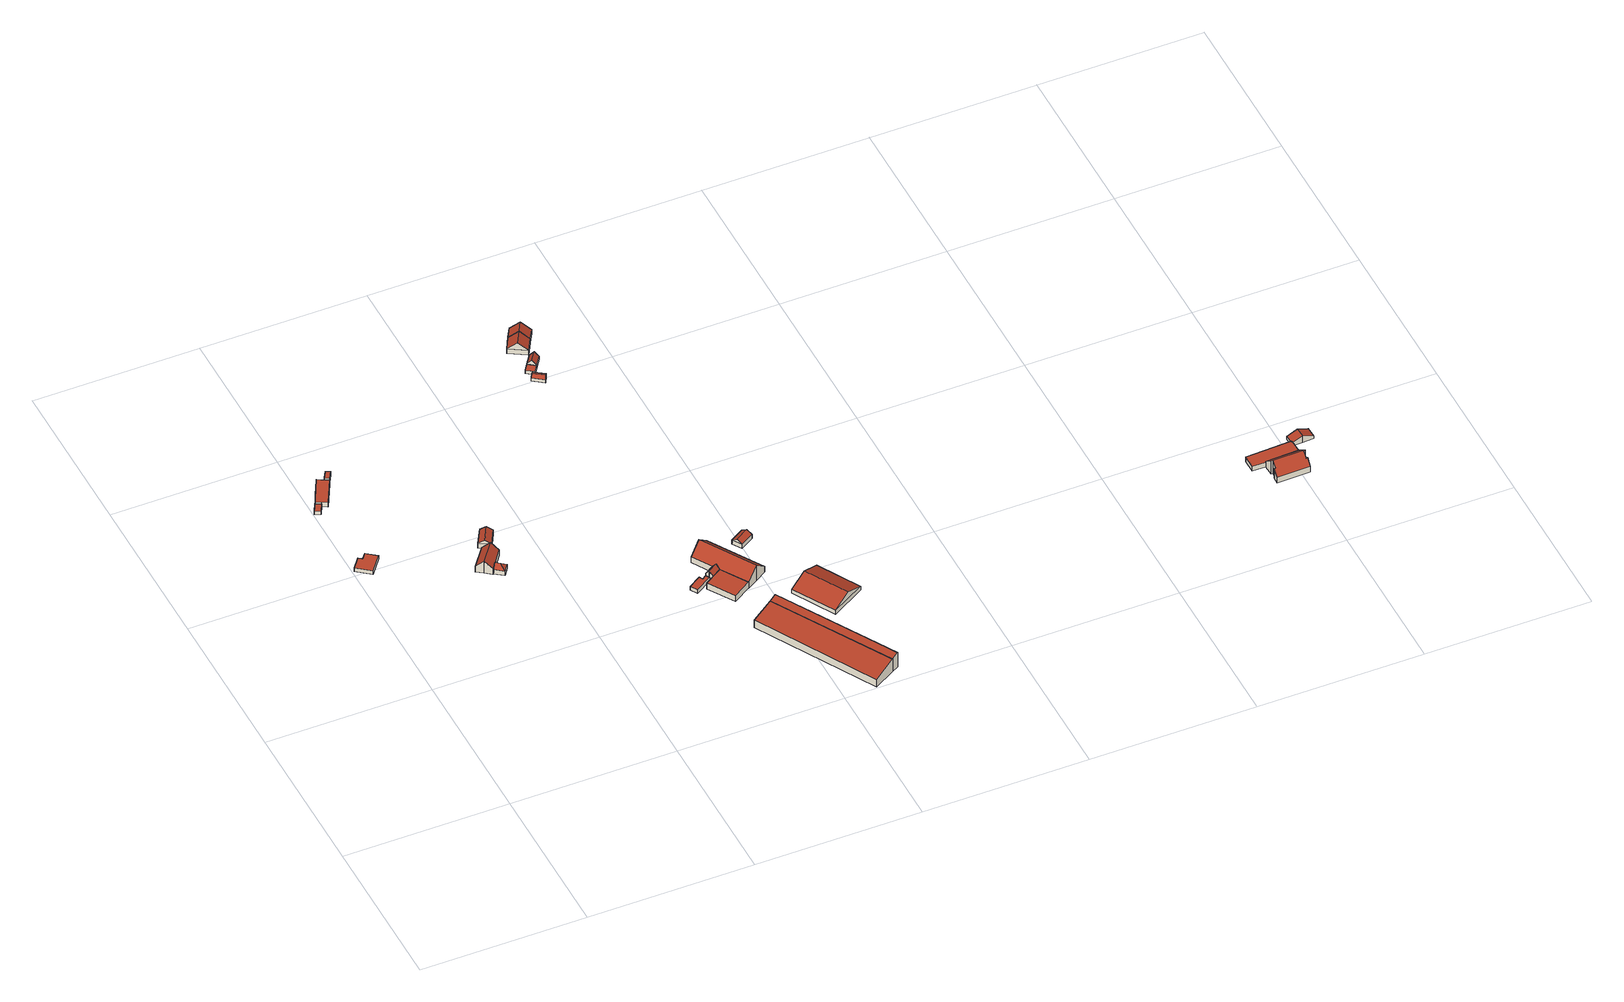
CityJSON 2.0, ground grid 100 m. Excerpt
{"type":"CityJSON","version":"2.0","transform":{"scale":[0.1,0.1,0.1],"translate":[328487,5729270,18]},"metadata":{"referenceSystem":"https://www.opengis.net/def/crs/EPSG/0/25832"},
"CityObjects":{
"building1":{"type":"Building","attributes":{"Geometrietyp2DReferenz":"3000","Gemeindeschluessel":"05170048","function":"31001_2463","roofType":"1000","measuredHeight":2.63},"address":[{"country":"Germany","locality":"Wesel","thoroughfareNumber":"16","thoroughfareName":"Schüttwich"}],"geometry":[{"type":"Solid","lod":"2","boundaries":[[[[0,1,2,3]],[[4,5,1,0]],[[6,7,5,4]],[[8,9,7,6]],[[10,11,9,8]],[[3,2,11,10]],[[8,6,4,0,3,10]],[[1,5,7,9,11,2]]]],"semantics":{"surfaces":[{"type":"WallSurface"},{"type":"RoofSurface"},{"type":"GroundSurface"}],"values":[[0,0,0,0,0,0,1,2]]}}]},
"building2":{"type":"Building","attributes":{"Gemeindeschluessel":"05170048","Geometrietyp2DReferenz":"3000","function":"31001_2720"},"address":[{"country":"Germany","locality":"Wesel","thoroughfareNumber":"14","thoroughfareName":"Schüttwich"}],"children":["building2-1","building2-2"]},
"building2-1":{"type":"BuildingPart","attributes":{"roofType":"1000","measuredHeight":3.36},"parents":["building2"],"geometry":[{"type":"MultiSurface","lod":"2","boundaries":[[[12,13,14,15]],[[16,17,13,12]],[[18,19,17,16]],[[20,21,19,18]],[[22,23,21,20]],[[24,25,23,22]],[[26,27,25,24]],[[22,20,18,16,12,15,26,24]],[[14,13,17,19,21,23,25,27]],[[26,15,28,29]],[[14,27,29,28]]],"semantics":{"surfaces":[{"type":"WallSurface"},{"type":"RoofSurface"},{"type":"GroundSurface"},{"type":"ClosureSurface"}],"values":[0,0,0,0,0,0,0,1,2,0,3]}}]},
"building2-2":{"type":"BuildingPart","attributes":{"roofType":"1000","measuredHeight":2.26},"parents":["building2"],"geometry":[{"type":"Solid","lod":"2","boundaries":[[[[30,31,32,33]],[[28,14,31,30]],[[34,35,27,29]],[[33,32,35,34]],[[29,28,30,33,34]],[[31,14,27,35,32]],[[28,29,27,14]]]],"semantics":{"surfaces":[{"type":"WallSurface"},{"type":"RoofSurface"},{"type":"GroundSurface"},{"type":"ClosureSurface"}],"values":[[0,0,0,0,1,2,3]]}}]},
"building3":{"type":"Building","attributes":{"Geometrietyp2DReferenz":"3000","Gemeindeschluessel":"05170048","function":"31001_2723","roofType":"1000","measuredHeight":3.01},"address":[{"country":"Germany","locality":"Wesel","thoroughfareNumber":"14","thoroughfareName":"Schüttwich"}],"geometry":[{"type":"Solid","lod":"2","boundaries":[[[[36,37,38,39]],[[40,41,37,36]],[[42,43,41,40]],[[39,38,43,42]],[[40,36,39,42]],[[37,41,43,38]]]],"semantics":{"surfaces":[{"type":"WallSurface"},{"type":"RoofSurface"},{"type":"GroundSurface"}],"values":[[0,0,0,0,1,2]]}}]},
"building4":{"type":"Building","attributes":{"Geometrietyp2DReferenz":"3000","Gemeindeschluessel":"05170048","function":"31001_1010","roofType":"3100","measuredHeight":8.74},"address":[{"country":"Germany","locality":"Wesel","thoroughfareNumber":"17","thoroughfareName":"Schüttwich"}],"geometry":[{"type":"Solid","lod":"2","boundaries":[[[[44,45,46,47]],[[48,49,45,44]],[[50,51,49,48]],[[52,53,51,50]],[[54,55,53,52]],[[56,57,55,54]],[[58,59,57,56]],[[47,46,59,58]],[[44,47,58,56,54,48]],[[52,50,48,54]],[[45,49,51,53,55,57,59,46]]]],"semantics":{"surfaces":[{"type":"WallSurface"},{"type":"RoofSurface"},{"type":"GroundSurface"}],"values":[[0,0,0,0,0,0,0,0,1,1,2]]}}]},
"building5":{"type":"Building","attributes":{"Geometrietyp2DReferenz":"3000","Gemeindeschluessel":"05170048","function":"31001_1010","roofType":"5000","measuredHeight":5.72},"address":[{"country":"Germany","locality":"Wesel","thoroughfareNumber":"17","thoroughfareName":"Schüttwich"}],"geometry":[{"type":"Solid","lod":"2","boundaries":[[[[60,61,62,63]],[[64,65,61,60]],[[66,67,65,64]],[[63,62,67,66]],[[60,68,64]],[[66,69,63]],[[63,69,68,60]],[[64,68,69,66]],[[61,65,67,62]]]],"semantics":{"surfaces":[{"type":"WallSurface"},{"type":"RoofSurface"},{"type":"GroundSurface"}],"values":[[0,0,0,0,1,0,1,1,2]]}}]},
"building6":{"type":"Building","attributes":{"Geometrietyp2DReferenz":"3000","Gemeindeschluessel":"05170048","function":"31001_2463","roofType":"3100","measuredHeight":5.75},"address":[{"country":"Germany","locality":"Wesel","thoroughfareNumber":"17","thoroughfareName":"Schüttwich"}],"geometry":[{"type":"Solid","lod":"2","boundaries":[[[[70,71,72,73]],[[74,75,71,70]],[[76,77,75,74]],[[73,72,77,76]],[[70,78,74]],[[76,79,73]],[[73,79,78,70]],[[74,78,79,76]],[[71,75,77,72]]]],"semantics":{"surfaces":[{"type":"WallSurface"},{"type":"RoofSurface"},{"type":"GroundSurface"}],"values":[[0,0,0,0,0,0,1,1,2]]}}]},
"building7":{"type":"Building","attributes":{"Geometrietyp2DReferenz":"3000","Gemeindeschluessel":"05170048","function":"31001_2720","roofType":"1000","measuredHeight":2.59},"address":[{"country":"Germany","locality":"Wesel","thoroughfareNumber":"19","thoroughfareName":"Schüttwich"}],"geometry":[{"type":"Solid","lod":"2","boundaries":[[[[80,81,82,83]],[[84,85,81,80]],[[86,87,85,84]],[[88,89,87,86]],[[90,91,89,88]],[[83,82,91,90]],[[88,86,84,80,83,90]],[[81,85,87,89,91,82]]]],"semantics":{"surfaces":[{"type":"WallSurface"},{"type":"RoofSurface"},{"type":"GroundSurface"}],"values":[[0,0,0,0,0,0,1,2]]}}]},
"building8":{"type":"Building","attributes":{"Geometrietyp2DReferenz":"3000","Gemeindeschluessel":"05170048","function":"31001_2720","roofType":"3100","measuredHeight":6.83},"address":[{"country":"Germany","locality":"Wesel","thoroughfareNumber":"19","thoroughfareName":"Schüttwich"}],"geometry":[{"type":"Solid","lod":"2","boundaries":[[[[92,93,94,95]],[[96,97,93,92]],[[98,99,97,96]],[[100,101,99,98]],[[102,103,101,100]],[[104,105,103,102]],[[95,94,105,104]],[[100,98,96,102]],[[92,95,104,102,96]],[[93,97,99,101,103,105,94]]]],"semantics":{"surfaces":[{"type":"WallSurface"},{"type":"RoofSurface"},{"type":"GroundSurface"}],"values":[[0,0,0,0,0,0,0,1,1,2]]}}]},
"building9":{"type":"Building","attributes":{"Geometrietyp2DReferenz":"3000","Gemeindeschluessel":"05170048","function":"31001_2721","roofType":"1000","measuredHeight":4.24},"address":[{"country":"Germany","locality":"Wesel","thoroughfareNumber":"19","thoroughfareName":"Schüttwich"}],"geometry":[{"type":"Solid","lod":"2","boundaries":[[[[106,107,108,109]],[[110,111,107,106]],[[112,113,111,110]],[[114,115,113,112]],[[109,108,115,114]],[[112,110,106,109,114]],[[107,111,113,115,108]]]],"semantics":{"surfaces":[{"type":"WallSurface"},{"type":"RoofSurface"},{"type":"GroundSurface"}],"values":[[0,0,0,0,0,1,2]]}}]},
"building10":{"type":"Building","attributes":{"Geometrietyp2DReferenz":"3000","Gemeindeschluessel":"05170048","function":"31001_2721","roofType":"2100","measuredHeight":9.22},"address":[{"country":"Germany","locality":"Wesel","thoroughfareNumber":"19","thoroughfareName":"Schüttwich"}],"geometry":[{"type":"Solid","lod":"2","boundaries":[[[[116,117,118,119]],[[120,121,117,116]],[[122,123,121,120]],[[119,118,123,122]],[[120,116,119,122]],[[117,121,123,118]]]],"semantics":{"surfaces":[{"type":"WallSurface"},{"type":"RoofSurface"},{"type":"GroundSurface"}],"values":[[0,0,0,0,1,2]]}}]},
"building11":{"type":"Building","attributes":{"name":"Poothenhof","Geometrietyp2DReferenz":"3000","Gemeindeschluessel":"05170048","function":"31001_1210","roofType":"3100","measuredHeight":10.98},"address":[{"country":"Germany","locality":"Wesel","thoroughfareNumber":"19","thoroughfareName":"Schüttwich"}],"geometry":[{"type":"Solid","lod":"2","boundaries":[[[[124,125,126,127]],[[128,129,125,124]],[[130,131,129,128]],[[132,133,131,130]],[[134,135,133,132]],[[136,137,135,134]],[[138,139,137,136]],[[127,126,139,138]],[[128,124,127,138,136,130]],[[134,132,130,136]],[[125,129,131,133,135,137,139,126]]]],"semantics":{"surfaces":[{"type":"WallSurface"},{"type":"RoofSurface"},{"type":"GroundSurface"}],"values":[[0,0,0,0,0,0,0,0,1,1,2]]}}]},
"building12":{"type":"Building","attributes":{"Geometrietyp2DReferenz":"3000","Gemeindeschluessel":"05170048","function":"51009_1610","roofType":"2100","measuredHeight":10.41},"geometry":[{"type":"Solid","lod":"2","boundaries":[[[[140,141,123,122]],[[142,143,141,140]],[[144,145,143,142]],[[119,118,145,144]],[[122,123,118,119]],[[144,142,140,122,119]],[[141,143,145,118,123]]]],"semantics":{"surfaces":[{"type":"WallSurface"},{"type":"RoofSurface"},{"type":"GroundSurface"}],"values":[[0,0,0,0,0,1,2]]}}]},
"building13":{"type":"Building","attributes":{"Geometrietyp2DReferenz":"3000","Gemeindeschluessel":"05170048","function":"31001_2463","roofType":"3100","measuredHeight":5.02},"address":[{"country":"Germany","locality":"Wesel","thoroughfareNumber":"19","thoroughfareName":"Schüttwich"}],"geometry":[{"type":"Solid","lod":"2","boundaries":[[[[146,147,148,149]],[[150,151,147,146]],[[152,153,151,150]],[[149,148,153,152]],[[146,154,150]],[[152,155,149]],[[149,155,154,146]],[[150,154,155,152]],[[147,151,153,148]]]],"semantics":{"surfaces":[{"type":"WallSurface"},{"type":"RoofSurface"},{"type":"GroundSurface"}],"values":[[0,0,0,0,0,0,1,1,2]]}}]},
"building14":{"type":"Building","attributes":{"Geometrietyp2DReferenz":"3000","Gemeindeschluessel":"05170048","function":"31001_2723","roofType":"3100","measuredHeight":3.51},"address":[{"country":"Germany","locality":"Wesel","thoroughfareNumber":"18","thoroughfareName":"Schüttwich"}],"geometry":[{"type":"Solid","lod":"2","boundaries":[[[[156,157,158,159]],[[160,161,157,156]],[[162,163,161,160]],[[159,158,163,162]],[[156,164,160]],[[162,165,159]],[[159,165,164,156]],[[160,164,165,162]],[[157,161,163,158]]]],"semantics":{"surfaces":[{"type":"WallSurface"},{"type":"RoofSurface"},{"type":"GroundSurface"}],"values":[[0,0,0,0,0,0,1,1,2]]}}]},
"building15":{"type":"Building","attributes":{"Geometrietyp2DReferenz":"3000","Gemeindeschluessel":"05170048","function":"31001_2463","roofType":"1000","measuredHeight":2.43},"address":[{"country":"Germany","locality":"Wesel","thoroughfareNumber":"18","thoroughfareName":"Schüttwich"}],"geometry":[{"type":"Solid","lod":"2","boundaries":[[[[166,167,168,169]],[[170,171,167,166]],[[172,173,171,170]],[[169,168,173,172]],[[170,166,169,172]],[[167,171,173,168]]]],"semantics":{"surfaces":[{"type":"WallSurface"},{"type":"RoofSurface"},{"type":"GroundSurface"}],"values":[[0,0,0,0,1,2]]}}]},
"building16":{"type":"Building","attributes":{"Geometrietyp2DReferenz":"3000","Gemeindeschluessel":"05170048","function":"31001_2720","roofType":"3100","measuredHeight":7.46},"address":[{"country":"Germany","locality":"Wesel","thoroughfareNumber":"19","thoroughfareName":"Schüttwich"}],"geometry":[{"type":"Solid","lod":"2","boundaries":[[[[174,175,176,177]],[[178,179,175,174]],[[180,181,179,178]],[[177,176,181,180]],[[174,182,178]],[[180,183,177]],[[177,183,182,174]],[[178,182,183,180]],[[175,179,181,176]]]],"semantics":{"surfaces":[{"type":"WallSurface"},{"type":"RoofSurface"},{"type":"GroundSurface"}],"values":[[0,0,0,0,0,0,1,1,2]]}}]},
"building17":{"type":"Building","attributes":{"Geometrietyp2DReferenz":"3000","Gemeindeschluessel":"05170048","function":"31001_2724","roofType":"3100","measuredHeight":5.51},"address":[{"country":"Germany","locality":"Wesel","thoroughfareNumber":"18","thoroughfareName":"Schüttwich"}],"geometry":[{"type":"Solid","lod":"2","boundaries":[[[[184,185,186,187]],[[188,189,185,184]],[[190,191,189,188]],[[187,186,191,190]],[[184,192,188]],[[190,193,187]],[[187,193,192,184]],[[188,192,193,190]],[[185,189,191,186]]]],"semantics":{"surfaces":[{"type":"WallSurface"},{"type":"RoofSurface"},{"type":"GroundSurface"}],"values":[[0,0,0,0,0,0,1,1,2]]}}]},
"building18":{"type":"Building","attributes":{"name":"Fürmannskath","Geometrietyp2DReferenz":"3000","Gemeindeschluessel":"05170048","function":"31001_1010","roofType":"3100","measuredHeight":8.51},"address":[{"country":"Germany","locality":"Wesel","thoroughfareNumber":"18","thoroughfareName":"Schüttwich"}],"geometry":[{"type":"Solid","lod":"2","boundaries":[[[[194,195,196,197]],[[198,199,195,194]],[[200,201,199,198]],[[197,196,201,200]],[[194,202,198]],[[200,203,197]],[[197,203,202,194]],[[198,202,203,200]],[[195,199,201,196]]]],"semantics":{"surfaces":[{"type":"WallSurface"},{"type":"RoofSurface"},{"type":"GroundSurface"}],"values":[[0,0,0,0,0,0,1,1,2]]}}]},
"building19":{"type":"Building","attributes":{"Geometrietyp2DReferenz":"3000","Gemeindeschluessel":"05170048","function":"31001_1010","roofType":"3100","measuredHeight":8.38},"address":[{"country":"Germany","locality":"Wesel","thoroughfareNumber":"18a","thoroughfareName":"Schüttwich"}],"geometry":[{"type":"Solid","lod":"2","boundaries":[[[[197,204,205,206]],[[200,207,204,197]],[[208,209,207,200]],[[206,205,209,208]],[[197,203,200]],[[208,210,206]],[[206,210,203,197]],[[200,203,210,208]],[[204,207,209,205]]]],"semantics":{"surfaces":[{"type":"WallSurface"},{"type":"RoofSurface"},{"type":"GroundSurface"}],"values":[[0,0,0,0,0,0,1,1,2]]}}]},
"building20":{"type":"Building","attributes":{"Geometrietyp2DReferenz":"3000","Gemeindeschluessel":"05170048","function":"31001_2720","roofType":"1000","measuredHeight":3.46},"address":[{"country":"Germany","locality":"Wesel","thoroughfareNumber":"22","thoroughfareName":"Schüttwich"}],"geometry":[{"type":"Solid","lod":"2","boundaries":[[[[211,212,213,214]],[[215,216,212,211]],[[217,218,216,215]],[[219,220,218,217]],[[221,222,220,219]],[[223,224,222,221]],[[225,226,224,223]],[[214,213,226,225]],[[223,221,219,217,215,211,214,225]],[[212,216,218,220,222,224,226,213]]]],"semantics":{"surfaces":[{"type":"WallSurface"},{"type":"RoofSurface"},{"type":"GroundSurface"}],"values":[[0,0,0,0,0,0,0,0,1,2]]}}]},
"building21":{"type":"Building","attributes":{"Geometrietyp2DReferenz":"3000","Gemeindeschluessel":"05170048","function":"31001_2720","roofType":"3100","measuredHeight":10.05},"address":[{"country":"Germany","locality":"Wesel","thoroughfareNumber":"22","thoroughfareName":"Schüttwich"}],"geometry":[{"type":"Solid","lod":"2","boundaries":[[[[227,228,229,230]],[[231,232,228,227]],[[233,234,232,231]],[[235,236,234,233]],[[237,238,236,235]],[[239,226,238,237]],[[240,224,226,239]],[[241,222,224,240]],[[242,243,222,241]],[[244,245,243,242]],[[246,247,245,244]],[[248,249,247,246]],[[250,251,249,248]],[[252,253,251,250]],[[230,229,253,252]],[[231,227,230,252,250,248,246,244,242,233]],[[241,240,239,237,235,233,242]],[[228,232,234,236,238,226,224,222,243,245,247,249,251,253,229]]]],"semantics":{"surfaces":[{"type":"WallSurface"},{"type":"RoofSurface"},{"type":"GroundSurface"}],"values":[[0,0,0,0,0,0,0,0,0,0,0,0,0,0,0,1,1,2]]}}]},
"building22":{"type":"Building","attributes":{"Geometrietyp2DReferenz":"3000","Gemeindeschluessel":"05170048","function":"31001_2720","roofType":"3100","measuredHeight":4.64},"address":[{"country":"Germany","locality":"Wesel","thoroughfareNumber":"22","thoroughfareName":"Schüttwich"}],"geometry":[{"type":"Solid","lod":"2","boundaries":[[[[254,255,256,257]],[[258,259,255,254]],[[260,261,259,258]],[[262,263,261,260]],[[264,265,263,262]],[[266,267,265,264]],[[268,269,267,266]],[[257,256,269,268]],[[258,254,257,268,266,260]],[[264,262,260,266]],[[255,259,261,263,265,267,269,256]]]],"semantics":{"surfaces":[{"type":"WallSurface"},{"type":"RoofSurface"},{"type":"GroundSurface"}],"values":[[0,0,0,0,0,0,0,0,1,1,2]]}}]}
},
"vertices":[
[62,2096,33],[62,2096,6],[12,2032,6],[12,2032,33],[84,2079,33],[84,2079,6],[112,2114,33],[112,2114,6],[173,2066,33],[173,2066,6],[95,1967,33],[95,1967,6],
[67,2652,39],[67,2652,6],[36,2591,6],[36,2591,39],[67,2653,39],[67,2653,6],[86,2690,39],[86,2690,6],[118,2753,39],[118,2753,6],[183,2719,39],[183,2719,6],[100,2559,39],[100,2559,6],[69,2575,39],[69,2575,6],[36,2591,28],[69,2575,28],
[35,2592,28],[35,2592,6],[7,2537,6],[7,2537,28],[40,2519,28],[40,2519,6],
[191,2735,34],[191,2735,4],[219,2781,4],[219,2781,34],[165,2750,34],[165,2750,4],[193,2796,34],[193,2796,4],
[684,1691,49],[684,1691,9],[687,1695,9],[687,1695,49],[645,1721,96],[645,1721,9],[605,1751,49],[605,1751,9],[700,1875,49],[700,1875,9],[739,1845,96],[739,1845,9],[778,1815,49],[778,1815,9],[721,1739,49],[721,1739,9],
[772,1701,41],[772,1701,10],[721,1739,10],[721,1739,41],[738,1656,41],[738,1656,10],[687,1695,41],[687,1695,10],[732,1696,67],[704,1717,67],
[754,2018,42],[754,2018,8],[697,1918,8],[697,1918,42],[818,1981,42],[818,1981,8],[762,1882,42],[762,1882,8],[786,1999,66],[729,1900,66],
[1626,1085,39],[1626,1085,13],[1726,1147,13],[1726,1147,39],[1599,1126,39],[1599,1126,13],[1675,1174,39],[1675,1174,13],[1687,1153,39],[1687,1153,13],[1712,1169,39],[1712,1169,13],
[1726,1147,80],[1726,1147,15],[1737,1129,15],[1737,1129,56],[1725,1149,83],[1725,1149,15],[1712,1169,56],[1712,1169,15],[1770,1205,56],[1770,1205,15],[1782,1185,83],[1782,1185,15],[1795,1165,56],[1795,1165,15],
[1795,1165,57],[1795,1165,14],[1737,1129,14],[1737,1129,57],[1894,1006,57],[1894,1006,14],[1784,937,57],[1784,937,14],[1684,1096,57],[1684,1096,14],
[2193,0,65],[2193,0,11],[2323,76,11],[2323,76,103],[1790,711,65],[1790,711,11],[1916,778,103],[1916,778,11],
[1770,1205,53],[1770,1205,11],[1795,1165,11],[1795,1165,53],[1696,1324,53],[1696,1324,11],[1762,1365,121],[1762,1365,11],[1828,1406,53],[1828,1406,11],[2026,1088,53],[2026,1088,11],[1960,1047,121],[1960,1047,11],[1894,1006,53],[1894,1006,11],
[1957,802,115],[1957,802,11],[2329,162,115],[2329,162,11],[2364,100,115],[2364,100,11],
[2043,1418,40],[2043,1418,9],[1960,1367,9],[1960,1367,40],[2078,1362,40],[2078,1362,9],[1995,1311,40],[1995,1311,9],[2060,1390,59],[1978,1339,59],
[1607,3001,32],[1607,3001,10],[1546,3044,10],[1546,3044,32],[1583,2958,32],[1583,2958,10],[1518,3005,32],[1518,3005,10],[1595,2980,45],[1532,3024,45],
[1557,3037,37],[1557,3037,12],[1586,3077,12],[1586,3077,37],[1512,3069,37],[1512,3069,12],[1541,3109,37],[1541,3109,12],
[2441,743,35],[2441,743,6],[2294,997,6],[2294,997,35],[2236,624,35],[2236,624,6],[2090,879,35],[2090,879,6],[2339,684,81],[2192,938,81],
[1586,3077,38],[1586,3077,13],[1629,3137,13],[1629,3137,38],[1541,3109,38],[1541,3109,13],[1584,3169,38],[1584,3169,13],[1564,3093,68],[1606,3153,68],
[1594,3196,45],[1594,3196,12],[1640,3277,12],[1640,3277,45],[1488,3256,45],[1488,3256,12],[1534,3338,45],[1534,3338,12],[1541,3226,97],[1587,3307,97],
[1640,3277,13],[1677,3342,13],[1677,3342,45],[1534,3338,13],[1571,3402,45],[1571,3402,13],[1624,3372,97],
[4762,788,50],[4762,788,15],[4763,704,15],[4763,704,50],[5039,799,50],[5039,799,15],[5039,794,50],[5039,794,15],[5042,793,50],[5042,793,15],[5044,712,50],[5044,712,15],[4843,707,50],[4843,707,15],[4843,703,50],[4843,703,15],
[4846,603,88],[4846,603,15],[4846,563,15],[4846,563,53],[4857,603,88],[4857,603,15],[4856,635,116],[4856,635,15],[4856,639,113],[4856,639,15],[4845,639,113],[4845,639,15],[4843,703,57],[4843,707,53],[5044,712,53],[5047,639,116],[5047,639,15],[5047,635,112],[5047,635,15],[5038,635,112],[5038,635,15],[5039,606,87],[5039,606,15],[5047,606,87],[5047,606,15],[5046,567,53],[5046,567,15],
[5039,799,38],[5039,799,17],[5039,794,17],[5039,794,38],[5037,856,38],[5037,856,17],[5103,858,63],[5103,858,17],[5170,861,38],[5170,861,17],[5172,797,38],[5172,797,17],[5106,795,63],[5106,795,17],[5042,793,39],[5042,793,17]
]}
